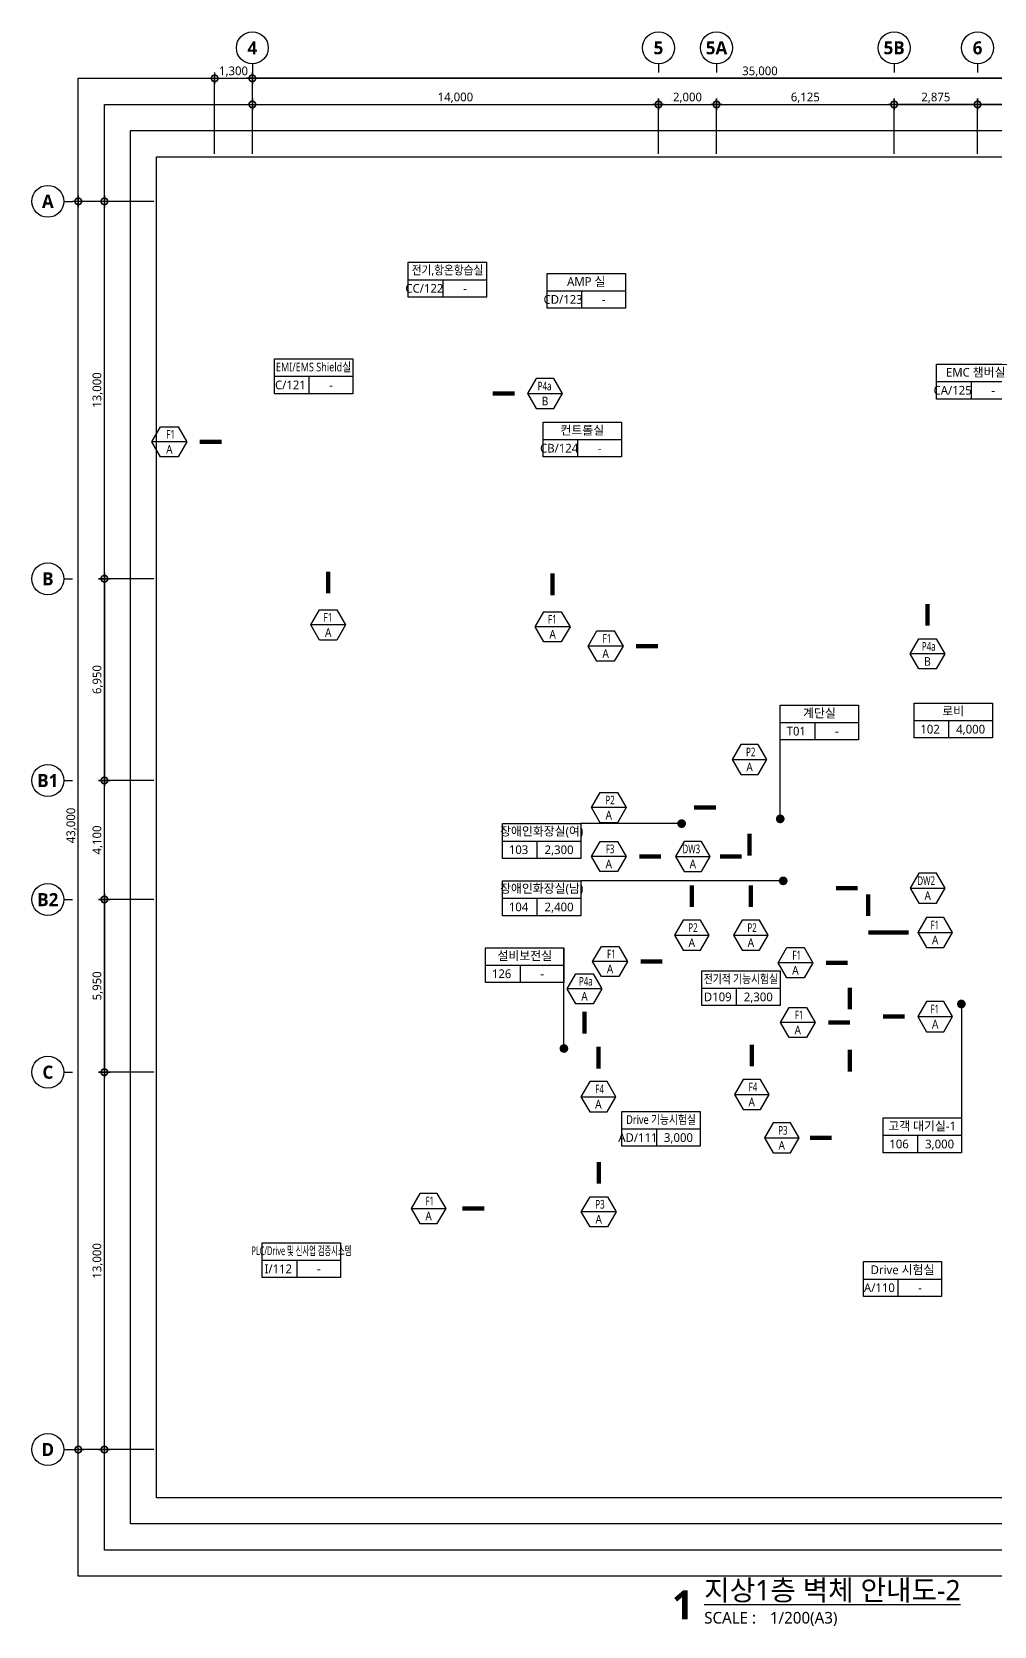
# Model space of a CAD drawing. Header units: millimetres. Extents: x 10038 to 248999, y 2179 to 57100.
# Drawn here: x 103009 to 136181, y 2179 to 57100 of the extents above; entities that cross this region are included whole.
import ezdxf
from ezdxf.enums import TextEntityAlignment as Align

# ---------------------------------------------------------------- set-up
doc = ezdxf.new("R2010")
doc.units = ezdxf.units.MM
doc.header["$LTSCALE"] = 100
doc.layers.get('DEFPOINTS').update_dxf_attribs({"color": 137})
for name, color, linetype in [('DIM', 7, 'Continuous'), ('SYM', 6, 'Continuous'), ('SYM-BUB', 3, 'Continuous'), ('SYM-LEAD', 6, 'Continuous'), ('TEXT', 3, 'Continuous'), ('TEXT-NOTE', 6, 'Continuous'), ('WALLSYM', 6, 'Continuous')]:
    doc.layers.add(name, color=color, linetype=linetype)
doc.layers.add('TEMP', color=171, linetype='Continuous', plot=False)
doc.styles.add('스타일1', font='malgun.ttf')
doc.styles.add('스타일2', font='malgunbd.ttf')
doc.dimstyles.new('DIM-QD 1', dxfattribs={"dimtxt": 3, "dimasz": 1.5, "dimexe": 1, "dimexo": 0, "dimgap": 1, "dimtad": 1, "dimdec": 3, "dimdsep": 46, "dimlunit": 6, "dimtxsty": '스타일1', "dimblk1": 'ARCHTICK', "dimblk2": 'ARCHTICK', "dimsah": 1, "dimcen": 0, "dimclrd": 256, "dimclre": 256, "dimclrt": 3, "dimazin": 2, "dimtfac": 1, "dimtdec": 3, "dimtix": 1, "dimtmove": 2, "dimatfit": 3, "dimldrblk": 'ARCHTICK', "dimfxl": 1, "dimtolj": 1, "dimtzin": 0, "dimarcsym": 0})
doc.dimstyles.new('GAUN-100', dxfattribs={"dimscale": 100, "dimtxt": 3, "dimasz": 1, "dimexe": 1, "dimexo": 1, "dimgap": 0.5, "dimtad": 1, "dimdec": 0, "dimzin": 1, "dimdsep": 46, "dimlunit": 6, "dimtxsty": '스타일1', "dimblk": 'GAUN-DOT', "dimcen": -2, "dimdle": 2, "dimclrd": 256, "dimclre": 256, "dimclrt": 3, "dimadec": 0, "dimazin": 0, "dimtfac": 1, "dimtdec": 0, "dimtix": 1, "dimtmove": 2, "dimatfit": 3, "dimldrblk": 'DOTSMALL', "dimfxl": 1, "dimtolj": 1, "dimtzin": 1, "dimarcsym": 0})

# ---------------------------------------------------------------- blocks, each defined once
blk = doc.blocks.new('dwgtitle')
at = {"layer": 'SYM', "color": 3, "style": '스타일1'}
blk.add_text('SCALE :', height=4, dxfattribs=at).set_placement((12.25, -1.4))
for tag, p, height in [('%%UTITLE', (12.25, 6.59), 7), ('1/100', (34.89, -1.4), 4)]:
    blk.add_attdef(tag, p, '', height=height, dxfattribs=at)
at = {"layer": 'SYM', "color": 6, "style": '스타일2'}
blk.add_attdef('A', text='', height=10, dxfattribs=at).set_placement((4.89, 5), align=Align.MIDDLE)
blk = doc.blocks.new('GAUN-DOT')
at = {"linetype": 'ByBlock'}
for p, q in [((2, 0), (-2, 0)), ((0, -2), (0, 2))]:
    blk.add_line(p, q, dxfattribs=at)
at = {"const_width": 2.25}
blk.add_lwpolyline([(0, 0.28125, 1), (0, -0.28125, 1)], format="xyb", close=True, dxfattribs=at)
blk = doc.blocks.new('*D15')
at = {"layer": 'DEFPOINTS', "color": 0, "transparency": 16777216}
for p in [(124610, 54600), (110610, 52800), (124610, 52800)]:
    blk.add_point(p, dxfattribs=at)
at = {"layer": 'DIM', "lineweight": -2, "transparency": 16777216}
for p, q in [((110610, 52900), (110610, 54700)), ((110710, 54600), (124510, 54600)), ((124610, 52900), (124610, 54700))]:
    blk.add_line(p, q, dxfattribs=at)
at = {"layer": 'DIM', "lineweight": -2, "transparency": 16777216, "xscale": 100, "yscale": 100, "zscale": 100, "rotation": 180}
blk.add_blockref('GAUN-DOT', (110610, 54600), dxfattribs=at)
at = {"layer": 'DIM', "lineweight": -2, "transparency": 16777216, "xscale": 100, "yscale": 100, "zscale": 100}
blk.add_blockref('GAUN-DOT', (124610, 54600), dxfattribs=at)
at = {"layer": 'DIM', "color": 3, "transparency": 16777216, "insert": (117610, 54831), "char_height": 300, "attachment_point": 5, "style": '스타일1'}
blk.add_mtext('\\A1;14,000', dxfattribs=at)
blk = doc.blocks.new('_DotSmall')
at = {"color": 0, "linetype": 'ByBlock', "const_width": 0.5}
blk.add_lwpolyline([(-0.0625, 0, 1), (0.0625, 0, 1)], format="xyb", close=True, dxfattribs=at)
blk = doc.blocks.new('NEW_BUB')
at = {"layer": 'SYM-BUB', "color": 6}
blk.add_line((0, 3), (0, 0), dxfattribs=at)
blk.add_circle((0, 8.5), 5.5, dxfattribs=at)
at = {"layer": 'SYM-BUB', "color": 3, "style": '스타일2'}
blk.add_attdef('X', text='', height=4.5, dxfattribs=at).set_placement((0, 8.5), align=Align.MIDDLE)
blk = doc.blocks.new('*D16')
at = {"layer": 'DEFPOINTS', "color": 0, "transparency": 16777216}
for p in [(110610, 55500), (110610, 52800), (145610, 52800)]:
    blk.add_point(p, dxfattribs=at)
at = {"layer": 'DIM', "lineweight": -2, "transparency": 16777216}
for p, q in [((110610, 52900), (110610, 55600)), ((145510, 55500), (110710, 55500)), ((145610, 52900), (145610, 55600))]:
    blk.add_line(p, q, dxfattribs=at)
at = {"layer": 'DIM', "lineweight": -2, "transparency": 16777216, "xscale": 100, "yscale": 100, "zscale": 100, "rotation": 180}
blk.add_blockref('GAUN-DOT', (110610, 55500), dxfattribs=at)
at = {"layer": 'DIM', "lineweight": -2, "transparency": 16777216, "xscale": 100, "yscale": 100, "zscale": 100}
blk.add_blockref('GAUN-DOT', (145610, 55500), dxfattribs=at)
at = {"layer": 'DIM', "color": 3, "transparency": 16777216, "insert": (128110, 55730), "char_height": 300, "attachment_point": 5, "style": '스타일1'}
blk.add_mtext('\\A1;35,000', dxfattribs=at)
blk = doc.blocks.new('*D21')
at = {"layer": 'DEFPOINTS', "color": 0, "transparency": 16777216}
for p in [(135610, 54600), (135610, 52800), (145610, 52800)]:
    blk.add_point(p, dxfattribs=at)
at = {"layer": 'DIM', "lineweight": -2, "transparency": 16777216}
for p, q in [((135610, 52900), (135610, 54700)), ((145510, 54600), (135710, 54600)), ((145610, 52900), (145610, 54700))]:
    blk.add_line(p, q, dxfattribs=at)
at = {"layer": 'DIM', "lineweight": -2, "transparency": 16777216, "xscale": 100, "yscale": 100, "zscale": 100, "rotation": 180}
blk.add_blockref('GAUN-DOT', (135610, 54600), dxfattribs=at)
at = {"layer": 'DIM', "lineweight": -2, "transparency": 16777216, "xscale": 100, "yscale": 100, "zscale": 100}
blk.add_blockref('GAUN-DOT', (145610, 54600), dxfattribs=at)
at = {"layer": 'DIM', "color": 3, "transparency": 16777216, "insert": (140610, 54831), "char_height": 300, "attachment_point": 5, "style": '스타일1'}
blk.add_mtext('\\A1;10,000', dxfattribs=at)
blk = doc.blocks.new('*D22')
at = {"layer": 'DEFPOINTS', "color": 0, "transparency": 16777216}
for p in [(105509, 21262), (107309, 21262), (107309, 8262)]:
    blk.add_point(p, dxfattribs=at)
at = {"layer": 'DIM', "lineweight": -2, "transparency": 16777216}
for p, q in [((107209, 21262), (105409, 21262)), ((105509, 8362), (105509, 21162)), ((107209, 8262), (105409, 8262))]:
    blk.add_line(p, q, dxfattribs=at)
at = {"layer": 'DIM', "lineweight": -2, "transparency": 16777216, "xscale": 100, "yscale": 100, "zscale": 100}
for p, rotation in [((105509, 21262), 90), ((105509, 8262), 270)]:
    blk.add_blockref('GAUN-DOT', p, dxfattribs=dict(at, rotation=rotation))
at = {"layer": 'DIM', "color": 3, "transparency": 16777216, "insert": (105278, 14762), "char_height": 300, "attachment_point": 5, "rotation": 90, "style": '스타일1'}
blk.add_mtext('\\A1;13,000', dxfattribs=at)
blk = doc.blocks.new('*D23')
at = {"layer": 'DEFPOINTS', "color": 0, "transparency": 16777216}
for p in [(104609, 51262), (107309, 51262), (107309, 8262)]:
    blk.add_point(p, dxfattribs=at)
at = {"layer": 'DIM', "lineweight": -2, "transparency": 16777216}
for p, q in [((107209, 51262), (104509, 51262)), ((104609, 8362), (104609, 51162)), ((107209, 8262), (104509, 8262))]:
    blk.add_line(p, q, dxfattribs=at)
at = {"layer": 'DIM', "lineweight": -2, "transparency": 16777216, "xscale": 100, "yscale": 100, "zscale": 100}
for p, rotation in [((104609, 51262), 90), ((104609, 8262), 270)]:
    blk.add_blockref('GAUN-DOT', p, dxfattribs=dict(at, rotation=rotation))
at = {"layer": 'DIM', "color": 3, "transparency": 16777216, "insert": (104379, 29762), "char_height": 300, "attachment_point": 5, "rotation": 90, "style": '스타일1'}
blk.add_mtext('\\A1;43,000', dxfattribs=at)
blk = doc.blocks.new('*D24')
at = {"layer": 'DEFPOINTS', "color": 0, "transparency": 16777216}
for p in [(105509, 51262), (107309, 51262), (107309, 38262)]:
    blk.add_point(p, dxfattribs=at)
at = {"layer": 'DIM', "lineweight": -2, "transparency": 16777216}
for p, q in [((107209, 51262), (105409, 51262)), ((105509, 38362), (105509, 51162)), ((107209, 38262), (105409, 38262))]:
    blk.add_line(p, q, dxfattribs=at)
at = {"layer": 'DIM', "lineweight": -2, "transparency": 16777216, "xscale": 100, "yscale": 100, "zscale": 100}
for p, rotation in [((105509, 51262), 90), ((105509, 38262), 270)]:
    blk.add_blockref('GAUN-DOT', p, dxfattribs=dict(at, rotation=rotation))
at = {"layer": 'DIM', "color": 3, "transparency": 16777216, "insert": (105278, 44762), "char_height": 300, "attachment_point": 5, "rotation": 90, "style": '스타일1'}
blk.add_mtext('\\A1;13,000', dxfattribs=at)
blk = doc.blocks.new('room')
at = {"layer": 'TEXT-NOTE'}
for p, q in [((0, 0), (0, 12)), ((0, 12), (27, 12)), ((27, 12), (27, 0)), ((0, 6), (27, 6)), ((12, 0), (12, 6)), ((27, 0), (0, 0))]:
    blk.add_line(p, q, dxfattribs=at)
at = {"layer": 'TEXT-NOTE', "color": 3, "style": '스타일1'}
for tag, p in [('실명', (13.5, 9.28)), ('101', (5.53, 3.02)), ('2400', (19.5, 3))]:
    blk.add_attdef(tag, text='', height=3, dxfattribs=at).set_placement(p, align=Align.MIDDLE)
blk = doc.blocks.new('_ARCHTICK')
at = {"color": 0, "linetype": 'ByBlock', "const_width": 0.15}
blk.add_lwpolyline([(-0.5, -0.5), (0.5, 0.5)], dxfattribs=at)
blk = doc.blocks.new('*D36')
at = {"layer": 'DEFPOINTS', "color": 0, "transparency": 16777216}
for p in [(110610, 55500), (109310, 52800), (110610, 52800)]:
    blk.add_point(p, dxfattribs=at)
at = {"layer": 'DIM', "lineweight": -2, "transparency": 16777216}
for p, q in [((109310, 52900), (109310, 55600)), ((109410, 55500), (110510, 55500)), ((110610, 52900), (110610, 55600))]:
    blk.add_line(p, q, dxfattribs=at)
at = {"layer": 'DIM', "lineweight": -2, "transparency": 16777216, "xscale": 100, "yscale": 100, "zscale": 100, "rotation": 180}
blk.add_blockref('GAUN-DOT', (109310, 55500), dxfattribs=at)
at = {"layer": 'DIM', "lineweight": -2, "transparency": 16777216, "xscale": 100, "yscale": 100, "zscale": 100}
blk.add_blockref('GAUN-DOT', (110610, 55500), dxfattribs=at)
at = {"layer": 'DIM', "color": 3, "transparency": 16777216, "insert": (109960, 55731), "char_height": 300, "attachment_point": 5, "style": '스타일1'}
blk.add_mtext('\\A1;1,300', dxfattribs=at)
blk = doc.blocks.new('WALLSYM')
at = {"layer": 'WALLSYM'}
blk.add_line((-400, 0), (400, 0), dxfattribs=at)
blk.add_lwpolyline([(-200, 346), (-400, 0), (-200, -346), (200, -346), (400, 0), (200, 346)], close=True, dxfattribs=at)
at = {"layer": 'TEXT', "style": '스타일1'}
for tag, p in [('WALL', (0, 173)), ('HIGH', (0, -173))]:
    blk.add_attdef(tag, text='', height=200, dxfattribs=at).set_placement(p, align=Align.MIDDLE_CENTER)
blk = doc.blocks.new('*D58')
at = {"layer": 'DEFPOINTS', "color": 0, "transparency": 16777216}
for p in [(107309, 38262), (105509, 31312), (107309, 31312)]:
    blk.add_point(p, dxfattribs=at)
at = {"layer": 'DIM', "lineweight": -2, "transparency": 16777216}
for p, q in [((107209, 38262), (105409, 38262)), ((105509, 38162), (105509, 31412)), ((107209, 31312), (105409, 31312))]:
    blk.add_line(p, q, dxfattribs=at)
at = {"layer": 'DIM', "lineweight": -2, "transparency": 16777216, "xscale": 100, "yscale": 100, "zscale": 100}
for p, rotation in [((105509, 38262), 90), ((105509, 31312), 270)]:
    blk.add_blockref('GAUN-DOT', p, dxfattribs=dict(at, rotation=rotation))
at = {"layer": 'DIM', "color": 3, "transparency": 16777216, "insert": (105279, 34787), "char_height": 300, "attachment_point": 5, "rotation": 90, "style": '스타일1'}
blk.add_mtext('\\A1;6,950', dxfattribs=at)
blk = doc.blocks.new('*D56')
at = {"layer": 'DEFPOINTS', "color": 0, "transparency": 16777216}
for p in [(105509, 31312), (107309, 31312), (107309, 27212)]:
    blk.add_point(p, dxfattribs=at)
at = {"layer": 'DIM', "lineweight": -2, "transparency": 16777216}
for p, q in [((107209, 31312), (105409, 31312)), ((105509, 27312), (105509, 31212)), ((107209, 27212), (105409, 27212))]:
    blk.add_line(p, q, dxfattribs=at)
at = {"layer": 'DIM', "lineweight": -2, "transparency": 16777216, "xscale": 100, "yscale": 100, "zscale": 100}
for p, rotation in [((105509, 31312), 90), ((105509, 27212), 270)]:
    blk.add_blockref('GAUN-DOT', p, dxfattribs=dict(at, rotation=rotation))
at = {"layer": 'DIM', "color": 3, "transparency": 16777216, "insert": (105278, 29262), "char_height": 300, "attachment_point": 5, "rotation": 90, "style": '스타일1'}
blk.add_mtext('\\A1;4,100', dxfattribs=at)
blk = doc.blocks.new('*D57')
at = {"layer": 'DEFPOINTS', "color": 0, "transparency": 16777216}
for p in [(107309, 27212), (105509, 21262), (107309, 21262)]:
    blk.add_point(p, dxfattribs=at)
at = {"layer": 'DIM', "lineweight": -2, "transparency": 16777216}
for p, q in [((107209, 27212), (105409, 27212)), ((105509, 27112), (105509, 21362)), ((107209, 21262), (105409, 21262))]:
    blk.add_line(p, q, dxfattribs=at)
at = {"layer": 'DIM', "lineweight": -2, "transparency": 16777216, "xscale": 100, "yscale": 100, "zscale": 100}
for p, rotation in [((105509, 27212), 90), ((105509, 21262), 270)]:
    blk.add_blockref('GAUN-DOT', p, dxfattribs=dict(at, rotation=rotation))
at = {"layer": 'DIM', "color": 3, "transparency": 16777216, "insert": (105279, 24237), "char_height": 300, "attachment_point": 5, "rotation": 90, "style": '스타일1'}
blk.add_mtext('\\A1;5,950', dxfattribs=at)
blk = doc.blocks.new('*D68')
at = {"layer": 'DEFPOINTS', "color": 0, "transparency": 16777216}
for p in [(132735, 54600), (126610, 52800), (132735, 52800)]:
    blk.add_point(p, dxfattribs=at)
at = {"layer": 'DIM', "lineweight": -2, "transparency": 16777216}
for p, q in [((126610, 52900), (126610, 54700)), ((126710, 54600), (132635, 54600)), ((132735, 52900), (132735, 54700))]:
    blk.add_line(p, q, dxfattribs=at)
at = {"layer": 'DIM', "lineweight": -2, "transparency": 16777216, "xscale": 100, "yscale": 100, "zscale": 100, "rotation": 180}
blk.add_blockref('GAUN-DOT', (126610, 54600), dxfattribs=at)
at = {"layer": 'DIM', "lineweight": -2, "transparency": 16777216, "xscale": 100, "yscale": 100, "zscale": 100}
blk.add_blockref('GAUN-DOT', (132735, 54600), dxfattribs=at)
at = {"layer": 'DIM', "color": 3, "transparency": 16777216, "insert": (129672, 54831), "char_height": 300, "attachment_point": 5, "style": '스타일1'}
blk.add_mtext('\\A1;6,125', dxfattribs=at)
blk = doc.blocks.new('*D66')
at = {"layer": 'DEFPOINTS', "color": 0, "transparency": 16777216}
for p in [(132735, 54600), (132735, 52800), (135610, 52800)]:
    blk.add_point(p, dxfattribs=at)
at = {"layer": 'DIM', "lineweight": -2, "transparency": 16777216}
for p, q in [((132735, 52900), (132735, 54700)), ((135510, 54600), (132835, 54600)), ((135610, 52900), (135610, 54700))]:
    blk.add_line(p, q, dxfattribs=at)
at = {"layer": 'DIM', "lineweight": -2, "transparency": 16777216, "xscale": 100, "yscale": 100, "zscale": 100, "rotation": 180}
blk.add_blockref('GAUN-DOT', (132735, 54600), dxfattribs=at)
at = {"layer": 'DIM', "lineweight": -2, "transparency": 16777216, "xscale": 100, "yscale": 100, "zscale": 100}
blk.add_blockref('GAUN-DOT', (135610, 54600), dxfattribs=at)
at = {"layer": 'DIM', "color": 3, "transparency": 16777216, "insert": (134172, 54830), "char_height": 300, "attachment_point": 5, "style": '스타일1'}
blk.add_mtext('\\A1;2,875', dxfattribs=at)
blk = doc.blocks.new('*D67')
at = {"layer": 'DEFPOINTS', "color": 0, "transparency": 16777216}
for p in [(126610, 54600), (124610, 52800), (126610, 52800)]:
    blk.add_point(p, dxfattribs=at)
at = {"layer": 'DIM', "lineweight": -2, "transparency": 16777216}
for p, q in [((124610, 52900), (124610, 54700)), ((124710, 54600), (126510, 54600)), ((126610, 52900), (126610, 54700))]:
    blk.add_line(p, q, dxfattribs=at)
at = {"layer": 'DIM', "lineweight": -2, "transparency": 16777216, "xscale": 100, "yscale": 100, "zscale": 100, "rotation": 180}
blk.add_blockref('GAUN-DOT', (124610, 54600), dxfattribs=at)
at = {"layer": 'DIM', "lineweight": -2, "transparency": 16777216, "xscale": 100, "yscale": 100, "zscale": 100}
blk.add_blockref('GAUN-DOT', (126610, 54600), dxfattribs=at)
at = {"layer": 'DIM', "color": 3, "transparency": 16777216, "insert": (125610, 54830), "char_height": 300, "attachment_point": 5, "style": '스타일1'}
blk.add_mtext('\\A1;2,000', dxfattribs=at)

msp = doc.modelspace()

# ---------------------------------------------------------------- linework, layer by layer
at = {"layer": 'TEMP'}
for points in [[(104608.9, 55500), (156550, 55500), (156550, 3900), (104608.9, 3900)], [(105508.9, 54600), (155650, 54600), (155650, 4800), (105508.9, 4800)], [(106408.9, 53700), (154750, 53700), (154750, 5700), (106408.9, 5700)], [(107308.9, 52800), (153850, 52800), (153850, 6600), (107308.9, 6600)], [(107308.9, 52800), (153850, 52800), (153850, 6600), (107308.9, 6600)]]:
    msp.add_lwpolyline(points, close=True, dxfattribs=at)
at = {"layer": 'WALLSYM', "ltscale": 0.2}
for points in [[(120098.1, 44641.5, 0, 0, 0), (119648.1, 44641.5, 150, 150, 0), (118898.1, 44641.5, 150, 150, 0)], [(108348.7, 42973.9, 0, 0, 0), (108798.7, 42973.9, 150, 150, 0), (109548.7, 42973.9, 150, 150, 0)], [(113225, 37187.2, 0, 0, 0), (113225, 37755.5, 150, 150, 0), (113225, 38505.5, 150, 150, 0)], [(120960.2, 37125.8, 0, 0, 0), (120960.2, 37694.1, 150, 150, 0), (120960.2, 38444.1, 150, 150, 0)], [(133881.7, 36190.3, 0, 0, 0), (133881.7, 36640.3, 150, 150, 0), (133881.7, 37390.3, 150, 150, 0)], [(123387.9, 35942.2, 0, 0, 0), (123837.9, 35942.2, 150, 150, 0), (124587.9, 35942.2, 150, 150, 0)], [(127749.9, 31511.8, 0, 0, 0), (127749.9, 29475.1, 150, 150, 0), (127749.9, 28725.1, 150, 150, 0)], [(123496.5, 30376.5, 0, 0, 0), (125837.6, 30376.5, 150, 150, 0), (126587.6, 30376.5, 150, 150, 0)], [(123496.5, 28693.7, 0, 0, 0), (123946.5, 28693.7, 150, 150, 0), (124696.5, 28693.7, 150, 150, 0)], [(126393.5, 28693.7, 0, 0, 0), (126728.9, 28693.7, 150, 150, 0), (127478.9, 28693.7, 150, 150, 0)], [(125758.8, 26501.8, 0, 0, 0), (125758.8, 26951.8, 150, 150, 0), (125758.8, 27701.8, 150, 150, 0)], [(127795.7, 26501.8, 0, 0, 0), (127795.7, 26951.8, 150, 150, 0), (127795.7, 27701.8, 150, 150, 0)], [(133290.5, 27599.4, 0, 0, 0), (131480.2, 27599.4, 150, 150, 0), (130730.2, 27599.4, 150, 150, 0)], [(131841.7, 26071.6, 0, 0, 0), (131841.7, 26640, 150, 150, 0), (131841.7, 27390, 150, 150, 0)], [(133549.2, 26071.6, 0, 0, 0), (133230.1, 26071.6, 150, 150, 0), (131841.7, 26071.6, 150, 150, 0)], [(123540.5, 25075.4, 0, 0, 0), (123990.5, 25075.4, 150, 150, 0), (124740.5, 25075.4, 150, 150, 0)], [(129930.6, 25033.9, 0, 0, 0), (130380.6, 25033.9, 150, 150, 0), (131130.6, 25033.9, 150, 150, 0)], [(131211.8, 22970.4, 0, 0, 0), (131211.8, 23425.4, 150, 150, 0), (131211.8, 24175.4, 150, 150, 0)], [(122059.3, 23613.6, 0, 0, 0), (122059.3, 23343.3, 150, 150, 0), (122059.3, 22593.3, 150, 150, 0)], [(133549.2, 23176.4, 0, 0, 0), (133099.2, 23176.4, 150, 150, 0), (132349.2, 23176.4, 150, 150, 0)], [(130011.8, 22970.4, 0, 0, 0), (130461.8, 22970.4, 150, 150, 0), (131211.8, 22970.4, 150, 150, 0)], [(131211.8, 22970.4, 0, 0, 0), (131211.8, 22033.8, 150, 150, 0), (131211.8, 21283.8, 150, 150, 0)], [(122538.4, 20937.9, 0, 0, 0), (122538.4, 21387.9, 150, 150, 0), (122538.4, 22137.9, 150, 150, 0)], [(127825.1, 21009.7, 0, 0, 0), (127825.1, 21459.7, 150, 150, 0), (127825.1, 22209.7, 150, 150, 0)], [(129379, 18999.6, 0, 0, 0), (129829, 18999.6, 150, 150, 0), (130579, 18999.6, 150, 150, 0)], [(122549.5, 16971.2, 0, 0, 0), (122549.5, 17421.2, 150, 150, 0), (122549.5, 18171.2, 150, 150, 0)], [(117285.4, 16566.2, 0, 0, 0), (117853.6, 16566.2, 150, 150, 0), (118603.6, 16566.2, 150, 150, 0)]]:
    msp.add_lwpolyline(points, format="xyseb", dxfattribs=at)

# ---------------------------------------------------------------- block references
at = {"layer": 'SYM', "xscale": 100, "yscale": 100, "zscale": 100}
msp.add_blockref('dwgtitle', (124961.9, 2407.4, -0.5), dxfattribs=at).add_auto_attribs({'%%UTITLE': '%%U지상1층 벽체 안내도-2', '1/100': '1/200(A3)', 'A': '1'})
at = {"layer": 'SYM-BUB', "xscale": 100, "yscale": 100, "zscale": 100}
for p, values in [((110609.9, 55700), {'X': '4'}), ((124609.9, 55700), {'X': '5'}), ((126609.9, 55700), {'X': '5A'}), ((132734.9, 55700), {'X': '5B'}), ((135609.9, 55700), {'X': '6'})]:
    msp.add_blockref('NEW_BUB', p, dxfattribs=at).add_auto_attribs(values)
at = {"layer": 'SYM-BUB'}
ref = msp.add_blockref('NEW_BUB', (104408.9, 51262.2), dxfattribs=dict(at, xscale=100, yscale=100, zscale=100, rotation=90))
ref.add_attrib('X', 'A', dxfattribs={"color": 3, "height": 450, "style": '스타일2'}).set_placement((103558.9, 51262.2), align=Align.MIDDLE)
ref = msp.add_blockref('NEW_BUB', (104408.9, 38259.1), dxfattribs=dict(at, xscale=100, yscale=100, zscale=100, rotation=90))
ref.add_attrib('X', 'B', dxfattribs={"color": 3, "height": 450, "style": '스타일2'}).set_placement((103558.9, 38259.1), align=Align.MIDDLE)
ref = msp.add_blockref('NEW_BUB', (104408.9, 31309.1), dxfattribs=dict(at, xscale=100, yscale=100, zscale=100, rotation=90))
ref.add_attrib('X', 'B1', dxfattribs={"color": 3, "height": 450, "style": '스타일2'}).set_placement((103558.9, 31309.1), align=Align.MIDDLE)
ref = msp.add_blockref('NEW_BUB', (104408.9, 27209.1), dxfattribs=dict(at, xscale=100, yscale=100, zscale=100, rotation=90))
ref.add_attrib('X', 'B2', dxfattribs={"color": 3, "height": 450, "style": '스타일2'}).set_placement((103558.9, 27209.1), align=Align.MIDDLE)
ref = msp.add_blockref('NEW_BUB', (104408.9, 21262.2), dxfattribs=dict(at, xscale=100, yscale=100, zscale=100, rotation=90))
ref.add_attrib('X', 'C', dxfattribs={"color": 3, "height": 450, "style": '스타일2'}).set_placement((103558.9, 21262.2), align=Align.MIDDLE)
ref = msp.add_blockref('NEW_BUB', (104408.9, 8262.2), dxfattribs=dict(at, xscale=100, yscale=100, zscale=100, rotation=90))
ref.add_attrib('X', 'D', dxfattribs={"color": 3, "height": 450, "style": '스타일2'}).set_placement((103558.9, 8262.2), align=Align.MIDDLE)
at = {"layer": 'TEXT-NOTE'}
ref = msp.add_blockref('room', (115986.8, 47962.4), dxfattribs=dict(at, xscale=100, yscale=100, zscale=100))
ref.add_attrib('2400', '-', dxfattribs={"color": 3, "height": 300, "style": '스타일1'}).set_placement((117936.8, 48262.4), align=Align.MIDDLE_CENTER)
ref.add_attrib('101', 'CC/122', dxfattribs={"color": 3, "height": 300, "style": '스타일1'}).set_placement((116539.4, 48264.2), align=Align.MIDDLE)
ref.add_attrib('실명', '전기,항온항습실', dxfattribs={"color": 3, "height": 300, "style": '스타일1', "width": 0.9}).set_placement((117336.8, 48890.6), align=Align.MIDDLE)
ref = msp.add_blockref('room', (120770, 47581.4), dxfattribs=dict(at, xscale=100, yscale=100, zscale=100))
ref.add_attrib('2400', '-', dxfattribs={"color": 3, "height": 300, "style": '스타일1'}).set_placement((122720, 47881.4), align=Align.MIDDLE_CENTER)
ref.add_attrib('101', 'CD/123', dxfattribs={"color": 3, "height": 300, "style": '스타일1'}).set_placement((121322.7, 47883.2), align=Align.MIDDLE)
ref.add_attrib('실명', 'AMP 실', dxfattribs={"color": 3, "height": 300, "style": '스타일1'}).set_placement((122120, 48509.7), align=Align.MIDDLE)
ref = msp.add_blockref('room', (111369.7, 44635.4), dxfattribs=dict(at, xscale=100, yscale=100, zscale=100))
ref.add_attrib('2400', '-', dxfattribs={"color": 3, "height": 300, "style": '스타일1'}).set_placement((113319.7, 44935.4), align=Align.MIDDLE_CENTER)
ref.add_attrib('101', 'C/121', dxfattribs={"color": 3, "height": 300, "style": '스타일1'}).set_placement((111922.3, 44937.3), align=Align.MIDDLE)
ref.add_attrib('실명', 'EMI/EMS Shield실', dxfattribs={"color": 3, "height": 300, "style": '스타일1', "width": 0.8}).set_placement((112719.7, 45563.7), align=Align.MIDDLE)
ref = msp.add_blockref('room', (134197.2, 44452.1), dxfattribs=dict(at, xscale=100, yscale=100, zscale=100))
ref.add_attrib('2400', '-', dxfattribs={"color": 3, "height": 300, "style": '스타일1'}).set_placement((136147.2, 44752.1), align=Align.MIDDLE_CENTER)
ref.add_attrib('101', 'CA/125', dxfattribs={"color": 3, "height": 300, "style": '스타일1'}).set_placement((134749.8, 44753.9), align=Align.MIDDLE)
ref.add_attrib('실명', 'EMC 챔버실', dxfattribs={"color": 3, "height": 300, "style": '스타일1'}).set_placement((135547.2, 45380.3), align=Align.MIDDLE)
ref = msp.add_blockref('room', (120633.6, 42456.9), dxfattribs=dict(at, xscale=100, yscale=100, zscale=100))
ref.add_attrib('2400', '-', dxfattribs={"color": 3, "height": 300, "style": '스타일1'}).set_placement((122583.6, 42756.9), align=Align.MIDDLE_CENTER)
ref.add_attrib('101', 'CB/124', dxfattribs={"color": 3, "height": 300, "style": '스타일1'}).set_placement((121186.2, 42758.7), align=Align.MIDDLE)
ref.add_attrib('실명', '컨트롤실', dxfattribs={"color": 3, "height": 300, "style": '스타일1'}).set_placement((121983.6, 43385.1), align=Align.MIDDLE)
ref = msp.add_blockref('room', (128807.9, 32709.4), dxfattribs=dict(at, xscale=100, yscale=100, zscale=100))
ref.add_attrib('2400', '-', dxfattribs={"color": 3, "height": 300, "style": '스타일1'}).set_placement((130757.9, 33009.4), align=Align.MIDDLE_CENTER)
ref.add_attrib('101', 'T01', dxfattribs={"color": 3, "height": 300, "style": '스타일1'}).set_placement((129360.6, 33011.2), align=Align.MIDDLE)
ref.add_attrib('실명', '계단실', dxfattribs={"color": 3, "height": 300, "style": '스타일1'}).set_placement((130157.9, 33637.6), align=Align.MIDDLE)
ref = msp.add_blockref('room', (133421.1, 32777.9), dxfattribs=dict(at, xscale=100, yscale=100, zscale=100))
ref.add_attrib('2400', '4,000', dxfattribs={"color": 3, "height": 300, "style": '스타일1'}).set_placement((135371.1, 33077.9), align=Align.MIDDLE_CENTER)
ref.add_attrib('101', '102', dxfattribs={"color": 3, "height": 300, "style": '스타일1'}).set_placement((133973.7, 33079.7), align=Align.MIDDLE)
ref.add_attrib('실명', '로비', dxfattribs={"color": 3, "height": 300, "style": '스타일1'}).set_placement((134771.1, 33706.1), align=Align.MIDDLE)
ref = msp.add_blockref('room', (119233.6, 28624.9), dxfattribs=dict(at, xscale=100, yscale=100, zscale=100))
ref.add_attrib('2400', '2,300', dxfattribs={"color": 3, "height": 300, "style": '스타일1'}).set_placement((121183.6, 28924.9), align=Align.MIDDLE_CENTER)
ref.add_attrib('101', '103', dxfattribs={"color": 3, "height": 300, "style": '스타일1'}).set_placement((119786.2, 28926.7), align=Align.MIDDLE)
ref.add_attrib('실명', '장애인화장실(여)', dxfattribs={"color": 3, "height": 300, "style": '스타일1'}).set_placement((120583.6, 29553.1), align=Align.MIDDLE)
ref = msp.add_blockref('room', (119233.6, 26653.2), dxfattribs=dict(at, xscale=100, yscale=100, zscale=100))
ref.add_attrib('2400', '2,400', dxfattribs={"color": 3, "height": 300, "style": '스타일1'}).set_placement((121183.6, 26953.2), align=Align.MIDDLE_CENTER)
ref.add_attrib('101', '104', dxfattribs={"color": 3, "height": 300, "style": '스타일1'}).set_placement((119786.2, 26955.1), align=Align.MIDDLE)
ref.add_attrib('실명', '장애인화장실(남)', dxfattribs={"color": 3, "height": 300, "style": '스타일1'}).set_placement((120583.6, 27581.5), align=Align.MIDDLE)
ref = msp.add_blockref('room', (118649.9, 24350.9), dxfattribs=dict(at, xscale=100, yscale=100, zscale=100))
ref.add_attrib('2400', '-', dxfattribs={"color": 3, "height": 300, "style": '스타일1'}).set_placement((120599.9, 24650.9), align=Align.MIDDLE_CENTER)
ref.add_attrib('101', '126', dxfattribs={"color": 3, "height": 300, "style": '스타일1'}).set_placement((119202.5, 24652.7), align=Align.MIDDLE)
ref.add_attrib('실명', '설비보전실', dxfattribs={"color": 3, "height": 300, "style": '스타일1'}).set_placement((119999.9, 25279.1), align=Align.MIDDLE)
ref = msp.add_blockref('room', (126101.2, 23554.8), dxfattribs=dict(at, xscale=100, yscale=100, zscale=100))
ref.add_attrib('2400', '2,300', dxfattribs={"color": 3, "height": 300, "style": '스타일1'}).set_placement((128051.2, 23854.8), align=Align.MIDDLE_CENTER)
ref.add_attrib('101', 'D109', dxfattribs={"color": 3, "height": 300, "style": '스타일1'}).set_placement((126653.8, 23856.6), align=Align.MIDDLE)
ref.add_attrib('실명', '전기적 기능시험실', dxfattribs={"color": 3, "height": 300, "style": '스타일1', "width": 0.8}).set_placement((127451.2, 24483), align=Align.MIDDLE)
ref = msp.add_blockref('room', (123348.7, 18709.2), dxfattribs=dict(at, xscale=100, yscale=100, zscale=100))
ref.add_attrib('2400', '3,000', dxfattribs={"color": 3, "height": 300, "style": '스타일1'}).set_placement((125298.7, 19009.2), align=Align.MIDDLE_CENTER)
ref.add_attrib('101', 'AD/111', dxfattribs={"color": 3, "height": 300, "style": '스타일1'}).set_placement((123901.3, 19011), align=Align.MIDDLE)
ref.add_attrib('실명', 'Drive 기능시험실', dxfattribs={"color": 3, "height": 300, "style": '스타일1', "width": 0.8}).set_placement((124698.7, 19637.4), align=Align.MIDDLE)
ref = msp.add_blockref('room', (132351.4, 18487.4), dxfattribs=dict(at, xscale=100, yscale=100, zscale=100))
ref.add_attrib('2400', '3,000', dxfattribs={"color": 3, "height": 300, "style": '스타일1'}).set_placement((134301.4, 18787.4), align=Align.MIDDLE_CENTER)
ref.add_attrib('101', '106', dxfattribs={"color": 3, "height": 300, "style": '스타일1'}).set_placement((132904, 18789.2), align=Align.MIDDLE)
ref.add_attrib('실명', '고객 대기실-1', dxfattribs={"color": 3, "height": 300, "style": '스타일1'}).set_placement((133701.4, 19415.6), align=Align.MIDDLE)
ref = msp.add_blockref('room', (110951.6, 14188), dxfattribs=dict(at, xscale=100, yscale=100, zscale=100))
ref.add_attrib('2400', '-', dxfattribs={"color": 3, "height": 300, "style": '스타일1'}).set_placement((112901.6, 14488), align=Align.MIDDLE_CENTER)
ref.add_attrib('101', 'I/112', dxfattribs={"color": 3, "height": 300, "style": '스타일1'}).set_placement((111504.2, 14489.8), align=Align.MIDDLE)
ref.add_attrib('실명', 'PLC/Drive 및 신사업 검증시스템', dxfattribs={"color": 3, "height": 300, "style": '스타일1', "width": 0.6}).set_placement((112301.6, 15116.2), align=Align.MIDDLE)
ref = msp.add_blockref('room', (131672.4, 13535.4), dxfattribs=dict(at, xscale=100, yscale=100, zscale=100))
ref.add_attrib('2400', '-', dxfattribs={"color": 3, "height": 300, "style": '스타일1'}).set_placement((133622.4, 13835.4), align=Align.MIDDLE_CENTER)
ref.add_attrib('101', 'A/110', dxfattribs={"color": 3, "height": 300, "style": '스타일1'}).set_placement((132225, 13837.2), align=Align.MIDDLE)
ref.add_attrib('실명', 'Drive 시험실', dxfattribs={"color": 3, "height": 300, "style": '스타일1'}).set_placement((133022.4, 14463.6), align=Align.MIDDLE)
at = {"layer": 'WALLSYM'}
ref = msp.add_blockref('WALLSYM', (120698.1, 44641.5), dxfattribs=dict(at, xscale=1.5, yscale=1.5, zscale=1.5))
ref.add_attrib('HIGH', 'B', dxfattribs={"layer": 'TEXT', "height": 300, "style": '스타일1', "width": 0.9}).set_placement((120698.1, 44381.6), align=Align.MIDDLE_CENTER)
ref.add_attrib('WALL', 'P4a', dxfattribs={"layer": 'TEXT', "height": 300, "style": '스타일1', "width": 0.7}).set_placement((120684.3, 44901.3), align=Align.MIDDLE_CENTER)
ref = msp.add_blockref('WALLSYM', (107748.7, 42973.9), dxfattribs=dict(at, xscale=-1.5, yscale=1.5, zscale=1.5))
ref.add_attrib('HIGH', 'A', dxfattribs={"layer": 'TEXT', "height": 300, "style": '스타일1', "width": 0.9}).set_placement((107748.9, 42714.1), align=Align.MIDDLE_CENTER)
ref.add_attrib('WALL', 'F1', dxfattribs={"layer": 'TEXT', "height": 300, "style": '스타일1', "width": 0.7}).set_placement((107793.8, 43233.7), align=Align.MIDDLE_CENTER)
ref = msp.add_blockref('WALLSYM', (113225, 36667.6), dxfattribs=dict(at, xscale=-1.5, yscale=1.5, zscale=1.5))
ref.add_attrib('HIGH', 'A', dxfattribs={"layer": 'TEXT', "height": 300, "style": '스타일1', "width": 0.9}).set_placement((113225.2, 36407.8), align=Align.MIDDLE_CENTER)
ref.add_attrib('WALL', 'F1', dxfattribs={"layer": 'TEXT', "height": 300, "style": '스타일1', "width": 0.7}).set_placement((113215.9, 36927.4), align=Align.MIDDLE_CENTER)
ref = msp.add_blockref('WALLSYM', (120960.2, 36606.2), dxfattribs=dict(at, xscale=-1.5, yscale=1.5, zscale=1.5))
ref.add_attrib('HIGH', 'A', dxfattribs={"layer": 'TEXT', "height": 300, "style": '스타일1', "width": 0.9}).set_placement((120960.4, 36346.4), align=Align.MIDDLE_CENTER)
ref.add_attrib('WALL', 'F1', dxfattribs={"layer": 'TEXT', "height": 300, "style": '스타일1', "width": 0.7}).set_placement((120951, 36866), align=Align.MIDDLE_CENTER)
ref = msp.add_blockref('WALLSYM', (122787.9, 35942.2), dxfattribs=dict(at, xscale=-1.5, yscale=1.5, zscale=1.5))
ref.add_attrib('HIGH', 'A', dxfattribs={"layer": 'TEXT', "height": 300, "style": '스타일1', "width": 0.9}).set_placement((122788.1, 35682.4), align=Align.MIDDLE_CENTER)
ref.add_attrib('WALL', 'F1', dxfattribs={"layer": 'TEXT', "height": 300, "style": '스타일1', "width": 0.7}).set_placement((122833, 36202), align=Align.MIDDLE_CENTER)
ref = msp.add_blockref('WALLSYM', (133881.7, 35670.7), dxfattribs=dict(at, xscale=-1.5, yscale=1.5, zscale=1.5))
ref.add_attrib('HIGH', 'B', dxfattribs={"layer": 'TEXT', "height": 300, "style": '스타일1', "width": 0.9}).set_placement((133881.9, 35410.8), align=Align.MIDDLE_CENTER)
ref.add_attrib('WALL', 'P4a', dxfattribs={"layer": 'TEXT', "height": 300, "style": '스타일1', "width": 0.7}).set_placement((133926.8, 35930.5), align=Align.MIDDLE_CENTER)
ref = msp.add_blockref('WALLSYM', (127749.9, 32031.4), dxfattribs=dict(at, xscale=1.5, yscale=1.5, zscale=1.5))
ref.add_attrib('HIGH', 'A', dxfattribs={"layer": 'TEXT', "height": 300, "style": '스타일1', "width": 0.9}).set_placement((127749.9, 31771.6), align=Align.MIDDLE_CENTER)
ref.add_attrib('WALL', 'P2', dxfattribs={"layer": 'TEXT', "height": 300, "style": '스타일1', "width": 0.7}).set_placement((127790.3, 32291.2), align=Align.MIDDLE_CENTER)
ref = msp.add_blockref('WALLSYM', (122896.5, 30376.5), dxfattribs=dict(at, xscale=-1.5, yscale=1.5, zscale=1.5))
ref.add_attrib('HIGH', 'A', dxfattribs={"layer": 'TEXT', "height": 300, "style": '스타일1', "width": 0.9}).set_placement((122896.7, 30116.7), align=Align.MIDDLE_CENTER)
ref.add_attrib('WALL', 'P2', dxfattribs={"layer": 'TEXT', "height": 300, "style": '스타일1', "width": 0.7}).set_placement((122941.6, 30636.3), align=Align.MIDDLE_CENTER)
ref = msp.add_blockref('WALLSYM', (122896.5, 28693.7), dxfattribs=dict(at, xscale=-1.5, yscale=1.5, zscale=1.5))
ref.add_attrib('HIGH', 'A', dxfattribs={"layer": 'TEXT', "height": 300, "style": '스타일1', "width": 0.9}).set_placement((122896.7, 28433.9), align=Align.MIDDLE_CENTER)
ref.add_attrib('WALL', 'F3', dxfattribs={"layer": 'TEXT', "height": 300, "style": '스타일1', "width": 0.7}).set_placement((122941.6, 28953.5), align=Align.MIDDLE_CENTER)
ref = msp.add_blockref('WALLSYM', (125793.5, 28693.7), dxfattribs=dict(at, xscale=1.5, yscale=1.5, zscale=1.5))
ref.add_attrib('HIGH', 'A', dxfattribs={"layer": 'TEXT', "height": 300, "style": '스타일1', "width": 0.9}).set_placement((125793.5, 28433.9), align=Align.MIDDLE_CENTER)
ref.add_attrib('WALL', 'DW3', dxfattribs={"layer": 'TEXT', "height": 300, "style": '스타일1', "width": 0.7}).set_placement((125741.9, 28953.5), align=Align.MIDDLE_CENTER)
ref = msp.add_blockref('WALLSYM', (133890.5, 27599.4), dxfattribs=dict(at, xscale=1.5, yscale=1.5, zscale=1.5))
ref.add_attrib('HIGH', 'A', dxfattribs={"layer": 'TEXT', "height": 300, "style": '스타일1', "width": 0.9}).set_placement((133890.5, 27339.6), align=Align.MIDDLE_CENTER)
ref.add_attrib('WALL', 'DW2', dxfattribs={"layer": 'TEXT', "height": 300, "style": '스타일1', "width": 0.7}).set_placement((133838.8, 27859.2), align=Align.MIDDLE_CENTER)
ref = msp.add_blockref('WALLSYM', (125758.8, 25982.2), dxfattribs=dict(at, xscale=1.5, yscale=1.5, zscale=1.5))
ref.add_attrib('HIGH', 'A', dxfattribs={"layer": 'TEXT', "height": 300, "style": '스타일1', "width": 0.9}).set_placement((125758.8, 25722.4), align=Align.MIDDLE_CENTER)
ref.add_attrib('WALL', 'P2', dxfattribs={"layer": 'TEXT', "height": 300, "style": '스타일1', "width": 0.7}).set_placement((125799.2, 26242), align=Align.MIDDLE_CENTER)
ref = msp.add_blockref('WALLSYM', (127795.7, 25982.2), dxfattribs=dict(at, xscale=1.5, yscale=1.5, zscale=1.5))
ref.add_attrib('HIGH', 'A', dxfattribs={"layer": 'TEXT', "height": 300, "style": '스타일1', "width": 0.9}).set_placement((127795.7, 25722.4), align=Align.MIDDLE_CENTER)
ref.add_attrib('WALL', 'P2', dxfattribs={"layer": 'TEXT', "height": 300, "style": '스타일1', "width": 0.7}).set_placement((127836, 26242), align=Align.MIDDLE_CENTER)
ref = msp.add_blockref('WALLSYM', (134149.2, 26071.6), dxfattribs=dict(at, xscale=1.5, yscale=1.5, zscale=1.5))
ref.add_attrib('HIGH', 'A', dxfattribs={"layer": 'TEXT', "height": 300, "style": '스타일1', "width": 0.9}).set_placement((134149.2, 25811.8), align=Align.MIDDLE_CENTER)
ref.add_attrib('WALL', 'F1', dxfattribs={"layer": 'TEXT', "height": 300, "style": '스타일1', "width": 0.7}).set_placement((134135.4, 26331.4), align=Align.MIDDLE_CENTER)
ref = msp.add_blockref('WALLSYM', (122940.5, 25075.4), dxfattribs=dict(at, xscale=-1.5, yscale=1.5, zscale=1.5))
ref.add_attrib('HIGH', 'A', dxfattribs={"layer": 'TEXT', "height": 300, "style": '스타일1', "width": 0.9}).set_placement((122940.7, 24815.6), align=Align.MIDDLE_CENTER)
ref.add_attrib('WALL', 'F1', dxfattribs={"layer": 'TEXT', "height": 300, "style": '스타일1', "width": 0.7}).set_placement((122985.6, 25335.2), align=Align.MIDDLE_CENTER)
ref = msp.add_blockref('WALLSYM', (129330.6, 25033.9), dxfattribs=dict(at, xscale=-1.5, yscale=1.5, zscale=1.5))
ref.add_attrib('HIGH', 'A', dxfattribs={"layer": 'TEXT', "height": 300, "style": '스타일1', "width": 0.9}).set_placement((129330.8, 24774.1), align=Align.MIDDLE_CENTER)
ref.add_attrib('WALL', 'F1', dxfattribs={"layer": 'TEXT', "height": 300, "style": '스타일1', "width": 0.7}).set_placement((129375.7, 25293.7), align=Align.MIDDLE_CENTER)
ref = msp.add_blockref('WALLSYM', (122059.3, 24133.2), dxfattribs=dict(at, xscale=-1.5, yscale=1.5, zscale=1.5))
ref.add_attrib('HIGH', 'A', dxfattribs={"layer": 'TEXT', "height": 300, "style": '스타일1', "width": 0.9}).set_placement((122059.5, 23873.4), align=Align.MIDDLE_CENTER)
ref.add_attrib('WALL', 'P4a', dxfattribs={"layer": 'TEXT', "height": 300, "style": '스타일1', "width": 0.7}).set_placement((122104.4, 24393), align=Align.MIDDLE_CENTER)
ref = msp.add_blockref('WALLSYM', (134149.2, 23176.4), dxfattribs=dict(at, xscale=1.5, yscale=1.5, zscale=1.5))
ref.add_attrib('HIGH', 'A', dxfattribs={"layer": 'TEXT', "height": 300, "style": '스타일1', "width": 0.9}).set_placement((134149.2, 22916.6), align=Align.MIDDLE_CENTER)
ref.add_attrib('WALL', 'F1', dxfattribs={"layer": 'TEXT', "height": 300, "style": '스타일1', "width": 0.7}).set_placement((134135.4, 23436.3), align=Align.MIDDLE_CENTER)
ref = msp.add_blockref('WALLSYM', (129411.8, 22970.4), dxfattribs=dict(at, xscale=-1.5, yscale=1.5, zscale=1.5))
ref.add_attrib('HIGH', 'A', dxfattribs={"layer": 'TEXT', "height": 300, "style": '스타일1', "width": 0.9}).set_placement((129411.9, 22710.6), align=Align.MIDDLE_CENTER)
ref.add_attrib('WALL', 'F1', dxfattribs={"layer": 'TEXT', "height": 300, "style": '스타일1', "width": 0.7}).set_placement((129456.8, 23230.2), align=Align.MIDDLE_CENTER)
ref = msp.add_blockref('WALLSYM', (122538.4, 20418.3), dxfattribs=dict(at, xscale=1.5, yscale=1.5, zscale=1.5))
ref.add_attrib('HIGH', 'A', dxfattribs={"layer": 'TEXT', "height": 300, "style": '스타일1', "width": 0.9}).set_placement((122538.4, 20158.5), align=Align.MIDDLE_CENTER)
ref.add_attrib('WALL', 'F4', dxfattribs={"layer": 'TEXT', "height": 300, "style": '스타일1', "width": 0.7}).set_placement((122578.8, 20678.1), align=Align.MIDDLE_CENTER)
ref = msp.add_blockref('WALLSYM', (127825.1, 20490.1), dxfattribs=dict(at, xscale=1.5, yscale=1.5, zscale=1.5))
ref.add_attrib('HIGH', 'A', dxfattribs={"layer": 'TEXT', "height": 300, "style": '스타일1', "width": 0.9}).set_placement((127825.1, 20230.3), align=Align.MIDDLE_CENTER)
ref.add_attrib('WALL', 'F4', dxfattribs={"layer": 'TEXT', "height": 300, "style": '스타일1', "width": 0.7}).set_placement((127865.4, 20749.9), align=Align.MIDDLE_CENTER)
ref = msp.add_blockref('WALLSYM', (128859.4, 18999.6), dxfattribs=dict(at, xscale=1.5, yscale=1.5, zscale=1.5))
ref.add_attrib('HIGH', 'A', dxfattribs={"layer": 'TEXT', "height": 300, "style": '스타일1', "width": 0.9}).set_placement((128859.4, 18739.8), align=Align.MIDDLE_CENTER)
ref.add_attrib('WALL', 'P3', dxfattribs={"layer": 'TEXT', "height": 300, "style": '스타일1', "width": 0.7}).set_placement((128899.8, 19259.4), align=Align.MIDDLE_CENTER)
ref = msp.add_blockref('WALLSYM', (116685.4, 16566.2), dxfattribs=dict(at, xscale=1.5, yscale=1.5, zscale=1.5))
ref.add_attrib('HIGH', 'A', dxfattribs={"layer": 'TEXT', "height": 300, "style": '스타일1', "width": 0.9}).set_placement((116685.4, 16306.4), align=Align.MIDDLE_CENTER)
ref.add_attrib('WALL', 'F1', dxfattribs={"layer": 'TEXT', "height": 300, "style": '스타일1', "width": 0.7}).set_placement((116725.8, 16826), align=Align.MIDDLE_CENTER)
ref = msp.add_blockref('WALLSYM', (122549.5, 16451.6), dxfattribs=dict(at, xscale=-1.5, yscale=1.5, zscale=1.5))
ref.add_attrib('HIGH', 'A', dxfattribs={"layer": 'TEXT', "height": 300, "style": '스타일1', "width": 0.9}).set_placement((122549.7, 16191.7), align=Align.MIDDLE_CENTER)
ref.add_attrib('WALL', 'P3', dxfattribs={"layer": 'TEXT', "height": 300, "style": '스타일1', "width": 0.7}).set_placement((122594.6, 16711.4), align=Align.MIDDLE_CENTER)

# ---------------------------------------------------------------- dimensions: what is measured, and where the dimension line sits
at = {"layer": 'DIM'}
for base, p1, p2, angle, picture, middle in [((110609.9, 55500), (109309.9, 52800), (110609.9, 52800), 180, '*D36', (109959.9, 55731)), ((124609.9, 54600), (110609.9, 52800), (124609.9, 52800), 180, '*D15', (117609.9, 54831)), ((126609.9, 54600), (124609.9, 52800), (126609.9, 52800), 180, '*D67', (125609.9, 54830.2)), ((132734.9, 54600), (126609.9, 52800), (132734.9, 52800), 180, '*D68', (129672.4, 54831)), ((132734.9, 54600), (135609.9, 52800), (132734.9, 52800), 0, '*D66', (134172.4, 54830.2)), ((104608.9, 51262.2), (107308.9, 8262.2), (107308.9, 51262.2), 270, '*D23', (104378.7, 29762.2)), ((105508.9, 51262.2), (107308.9, 38262.2), (107308.9, 51262.2), 270, '*D24', (105277.9, 44762.2)), ((105508.9, 31312.2), (107308.9, 38262.2), (107308.9, 31312.2), 90, '*D58', (105278.7, 34787.2)), ((105508.9, 31312.2), (107308.9, 27212.2), (107308.9, 31312.2), 270, '*D56', (105277.9, 29262.2)), ((105508.9, 21262.2), (107308.9, 27212.2), (107308.9, 21262.2), 90, '*D57', (105278.7, 24237.2)), ((105508.9, 21262.2), (107308.9, 8262.2), (107308.9, 21262.2), 270, '*D22', (105277.9, 14762.2))]:
    dim = msp.add_linear_dim(base=base, p1=p1, p2=p2, angle=angle, dimstyle='GAUN-100', dxfattribs=at)
    dim.commit()
    dim.dimension.update_dxf_attribs({"geometry": picture, "text_midpoint": middle})
for base, p2, picture, middle in [((110609.9, 55500), (110609.9, 52800), '*D16', (128109.9, 55730.2)), ((135609.9, 54600), (135609.9, 52800), '*D21', (140609.9, 54831))]:
    dim = msp.add_linear_dim(base=base, p1=(145609.9, 52800), p2=p2, dimstyle='GAUN-100', dxfattribs=at)
    dim.commit()
    dim.dimension.update_dxf_attribs({"geometry": picture, "text_midpoint": middle})

# ---------------------------------------------------------------- leaders
at = {"layer": 'SYM-LEAD'}
for points in [[(128807.9, 29988.4), (128807.9, 31142), (128807.9, 32709.4)], [(125406.5, 29824.9), (124576, 29824.9), (121933.6, 29824.9)], [(128910.4, 27853.2), (128079.9, 27853.2), (121933.6, 27853.2)], [(121349.9, 22078), (121349.9, 22908.5), (121349.9, 25550.9)], [(135051.4, 23611.1), (135051.4, 22780.6), (135051.4, 19687.4)]]:
    msp.add_leader(points, dimstyle='DIM-QD 1', override={"dimscale": 200, "dimasz": 1.5, "dimtad": 0, "dimclrd": 6, "dimldrblk": 'DOT'}, dxfattribs=at)

doc.saveas('drawing.dxf')
